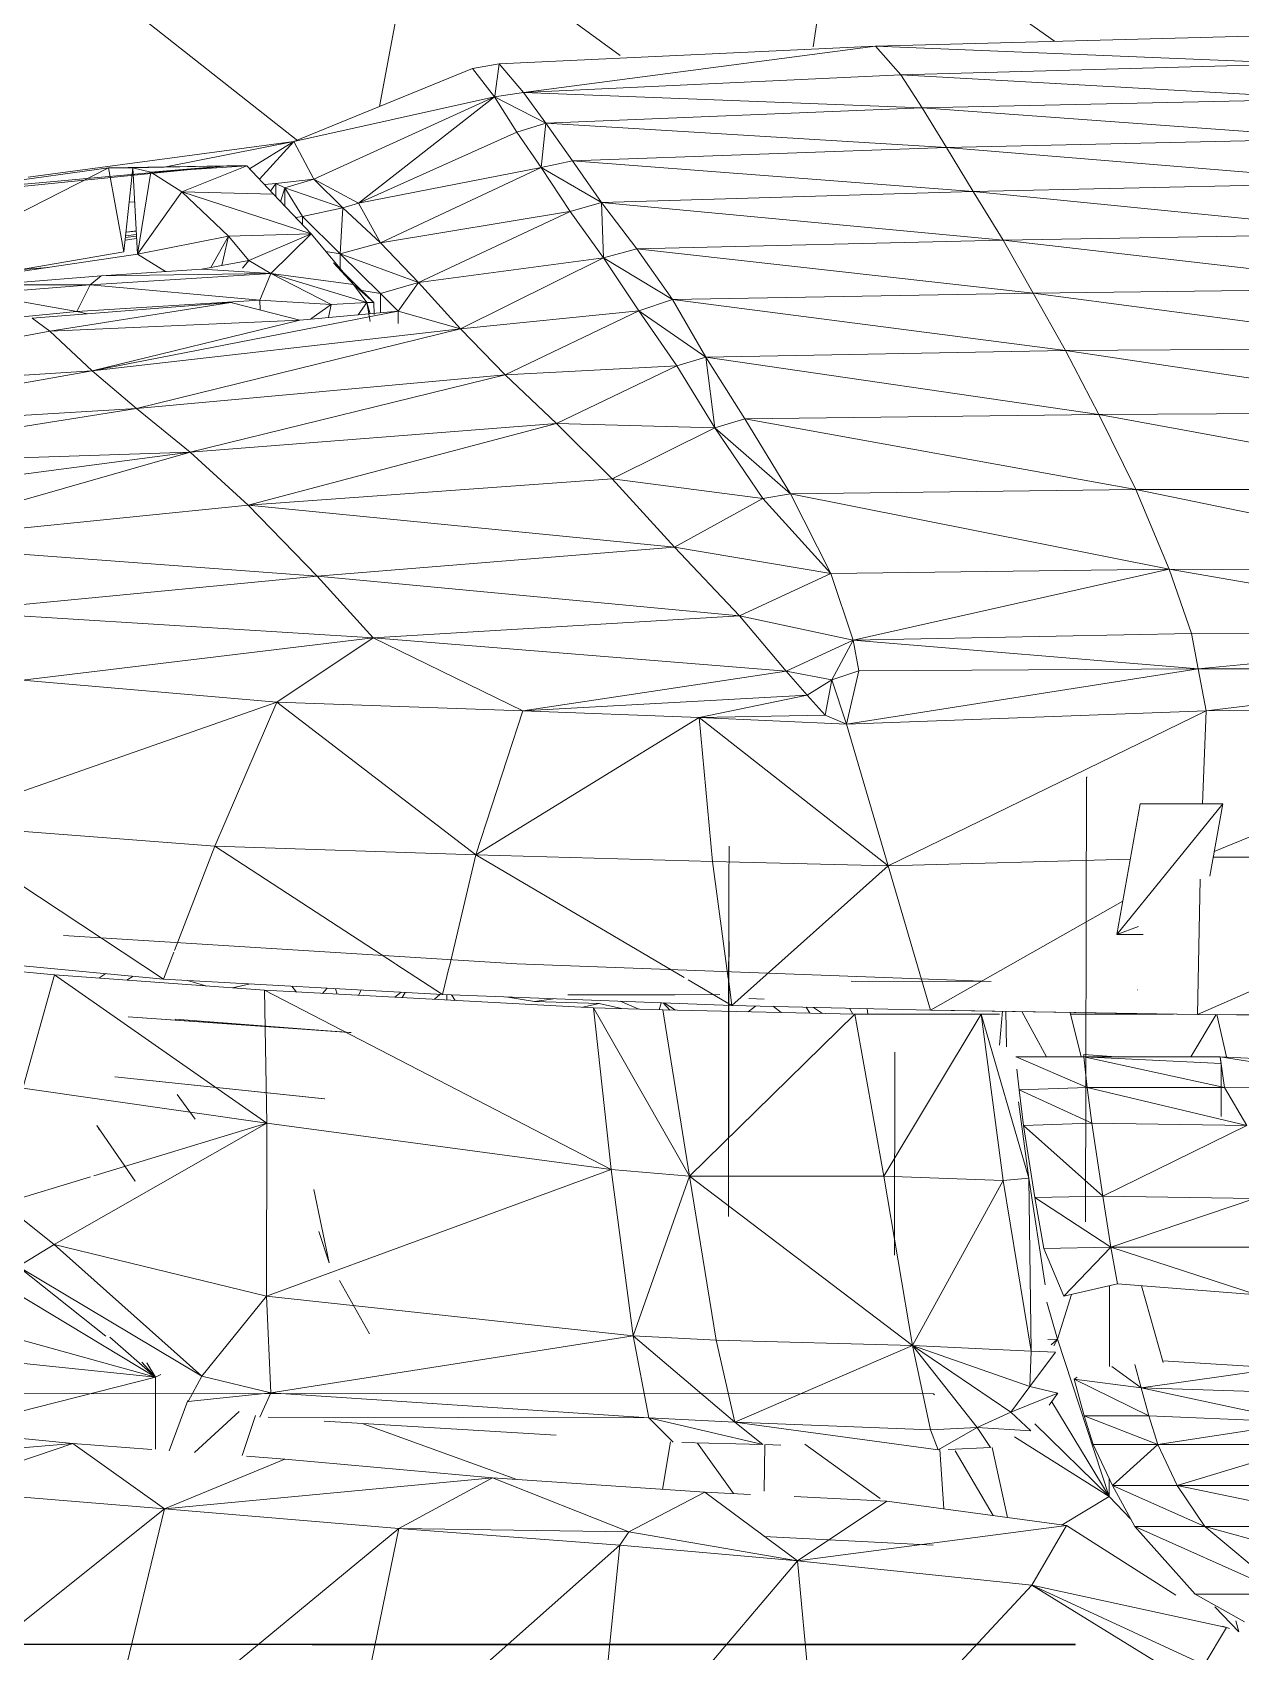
# Model space of a CAD drawing. Header units: inches. Extents: x 9661 to 15313, y -337 to 660.
# Drawn here: x 12417.74 to 12428.2, y 0.35 to 14.37 of the extents above; entities that cross this region are included whole.
import ezdxf

# ---------------------------------------------------------------- set-up
doc = ezdxf.new("R2010")
doc.units = ezdxf.units.IN
doc.header["$MEASUREMENT"] = 0
for name, color, linetype, lineweight in [('0-1', 7, 'Continuous', 5), ('0-2', 45, 'Continuous', 9), ('A-GENM', 5, 'Continuous', 9)]:
    doc.layers.add(name, color=color, linetype=linetype, lineweight=lineweight)

# ---------------------------------------------------------------- blocks, each defined once
blk = doc.blocks.new('Land_Rover_Evoque_-_SUV_Car_Vehicle_Automobile_13067 - Land Rover EVOQUE_dwg-1230547-BUILDING SECTION - EAST_WEST - LOOKING SOUTH2')
at = {"layer": 'A-GENM'}
for p, q in [((12424.703, 15.631), (12424.5, 14.247)), ((12426.589, 14.297), (12424.703, 15.631)), ((12421.069, 15.458), (12420.746, 13.731)), ((12421.069, 15.458), (12422.829, 14.174)), ((12417.743, 15.246), (12420.037, 13.434)), ((12425.04, 14.254), (12428.597, 14.349)), ((12421.782, 14.1), (12425.04, 14.254)), ((12425.04, 14.254), (12421.993, 13.852)), ((12425.04, 14.254), (12428.79, 14.102)), ((12425.04, 14.254), (12425.26, 14.006)), ((12420.005, 13.427), (12421.55, 14.061)), ((12421.55, 14.061), (12421.782, 14.1)), ((12421.55, 14.061), (12421.742, 13.814)), ((12421.782, 14.1), (12421.743, 13.82)), ((12421.782, 14.1), (12421.993, 13.852)), ((12428.79, 14.102), (12425.26, 14.006)), ((12425.26, 14.006), (12421.993, 13.852)), ((12425.443, 13.72), (12425.26, 14.006)), ((12428.952, 13.797), (12425.26, 14.006)), ((12420.005, 13.427), (12421.742, 13.814)), ((12420.177, 13.103), (12421.742, 13.814)), ((12420.563, 12.894), (12421.742, 13.814)), ((12421.993, 13.852), (12421.742, 13.814)), ((12422.185, 13.586), (12421.742, 13.814)), ((12421.934, 13.509), (12421.742, 13.814)), ((12425.443, 13.72), (12421.993, 13.852)), ((12421.993, 13.852), (12422.185, 13.586)), ((12425.443, 13.72), (12428.952, 13.797)), ((12425.443, 13.72), (12422.185, 13.586)), ((12429.135, 13.453), (12425.443, 13.72)), ((12425.654, 13.377), (12425.443, 13.72)), ((12420.563, 12.894), (12421.934, 13.509)), ((12422.185, 13.586), (12421.934, 13.509)), ((12422.145, 13.204), (12421.934, 13.509)), ((12422.185, 13.586), (12422.145, 13.204)), ((12425.654, 13.377), (12422.185, 13.586)), ((12422.185, 13.586), (12422.416, 13.262)), ((12420.005, 13.427), (12417.705, 13.119)), ((12420.005, 13.427), (12418.897, 13.209)), ((12420.005, 13.427), (12419.621, 13.193)), ((12420.005, 13.427), (12419.706, 13.101)), ((12420.005, 13.427), (12420.177, 13.103)), ((12425.654, 13.377), (12422.416, 13.262)), ((12429.135, 13.453), (12425.654, 13.377)), ((12425.885, 12.995), (12425.654, 13.377)), ((12429.337, 13.072), (12425.654, 13.377)), ((12416.02, 12.873), (12419.423, 13.219)), ((12416.02, 12.911), (12419.423, 13.219)), ((12416.02, 12.873), (12418.398, 13.2)), ((12417.008, 12.489), (12418.398, 13.2)), ((12419.423, 13.219), (12418.398, 13.2)), ((12418.61, 13.2), (12418.398, 13.2)), ((12418.398, 13.2), (12418.533, 12.472)), ((12418.61, 13.2), (12418.533, 12.472)), ((12419.423, 13.219), (12418.61, 13.2)), ((12418.765, 13.162), (12418.61, 13.2)), ((12418.61, 13.2), (12418.649, 12.453)), ((12418.765, 13.162), (12419.423, 13.219)), ((12419.596, 13.219), (12418.765, 13.162)), ((12419.035, 12.991), (12419.596, 13.219)), ((12419.596, 13.219), (12419.423, 13.219)), ((12419.827, 12.971), (12419.596, 13.219)), ((12422.145, 13.204), (12420.563, 12.894)), ((12420.755, 12.551), (12422.145, 13.204)), ((12422.416, 13.262), (12422.145, 13.204)), ((12422.666, 12.899), (12422.145, 13.204)), ((12422.395, 12.822), (12422.145, 13.204)), ((12425.885, 12.995), (12422.416, 13.262)), ((12422.416, 13.262), (12422.666, 12.899)), ((12418.765, 13.162), (12418.649, 12.453)), ((12419.035, 12.991), (12418.765, 13.162)), ((12419.749, 13.055), (12419.849, 13.065)), ((12419.849, 13.065), (12419.803, 12.997)), ((12420.177, 13.103), (12419.849, 13.065)), ((12419.849, 13.065), (12419.926, 13.027)), ((12419.849, 13.065), (12419.849, 12.948)), ((12420.177, 13.103), (12419.926, 13.027)), ((12420.177, 13.103), (12420.427, 12.855)), ((12420.177, 13.103), (12420.563, 12.894)), ((12425.885, 12.995), (12429.337, 13.072)), ((12418.625, 12.907), (12418.578, 12.902)), ((12419.035, 12.991), (12418.649, 12.453)), ((12420.154, 12.628), (12419.035, 12.991)), ((12419.439, 12.609), (12419.035, 12.991)), ((12419.035, 12.991), (12419.827, 12.971)), ((12420.154, 12.628), (12419.827, 12.971)), ((12419.926, 13.027), (12419.889, 12.906)), ((12419.926, 13.027), (12420.427, 12.855)), ((12419.926, 13.027), (12420.079, 12.779)), ((12419.926, 13.027), (12419.926, 12.868)), ((12425.885, 12.995), (12422.666, 12.899)), ((12429.558, 12.632), (12425.885, 12.995)), ((12425.885, 12.995), (12426.145, 12.575)), ((12420.079, 12.779), (12420.018, 12.771)), ((12420.427, 12.855), (12420.079, 12.779)), ((12420.079, 12.779), (12420.406, 12.455)), ((12420.079, 12.779), (12420.079, 12.707)), ((12420.427, 12.855), (12420.406, 12.455)), ((12420.427, 12.855), (12420.563, 12.894)), ((12420.427, 12.855), (12420.755, 12.551)), ((12420.755, 12.551), (12420.563, 12.894)), ((12420.755, 12.551), (12422.391, 12.821)), ((12421.082, 12.207), (12422.391, 12.82)), ((12422.666, 12.899), (12422.395, 12.822)), ((12422.684, 12.421), (12422.395, 12.822)), ((12426.145, 12.575), (12422.666, 12.899)), ((12422.666, 12.899), (12422.974, 12.498)), ((12422.666, 12.899), (12422.684, 12.421)), ((12418.638, 12.654), (12418.551, 12.644)), ((12418.551, 12.643), (12418.638, 12.653)), ((12420.154, 12.628), (12419.439, 12.609)), ((12419.613, 12.398), (12420.154, 12.628)), ((12419.806, 12.284), (12420.154, 12.628)), ((12420.154, 12.628), (12420.521, 12.189)), ((12429.558, 12.632), (12426.145, 12.575)), ((12418.544, 12.575), (12418.642, 12.588)), ((12418.546, 12.596), (12418.641, 12.609)), ((12418.548, 12.61), (12418.64, 12.622)), ((12419.439, 12.609), (12418.649, 12.453)), ((12419.439, 12.609), (12419.286, 12.337)), ((12419.439, 12.609), (12419.381, 12.355)), ((12419.613, 12.398), (12419.439, 12.609)), ((12420.406, 12.455), (12420.755, 12.551)), ((12420.755, 12.551), (12421.082, 12.207)), ((12422.974, 12.498), (12422.684, 12.421)), ((12426.145, 12.575), (12422.974, 12.498)), ((12426.405, 12.116), (12422.974, 12.498)), ((12423.282, 12.059), (12422.974, 12.498)), ((12426.145, 12.575), (12429.779, 12.154)), ((12426.145, 12.575), (12426.405, 12.116)), ((12417.131, 12.231), (12418.533, 12.472)), ((12417.132, 12.228), (12418.649, 12.453)), ((12418.893, 12.301), (12418.649, 12.453)), ((12418.893, 12.301), (12418.649, 12.453)), ((12419.207, 12.322), (12419.613, 12.398)), ((12419.613, 12.398), (12419.558, 12.33)), ((12419.806, 12.284), (12419.613, 12.398)), ((12420.406, 12.455), (12420.281, 12.476)), ((12420.521, 12.189), (12420.348, 12.378)), ((12420.348, 12.378), (12420.695, 12.035)), ((12420.406, 12.455), (12421.082, 12.207)), ((12420.406, 12.455), (12420.753, 12.111)), ((12420.406, 12.455), (12420.406, 12.326)), ((12421.082, 12.207), (12422.684, 12.421)), ((12421.448, 11.807), (12422.684, 12.421)), ((12423.282, 12.059), (12422.684, 12.421)), ((12422.684, 12.421), (12422.992, 11.962)), ((12417.389, 12.187), (12418.337, 12.264)), ((12417.651, 12.32), (12417.876, 12.338)), ((12418.24, 12.187), (12419.806, 12.284)), ((12418.24, 12.187), (12418.337, 12.264)), ((12418.337, 12.264), (12419.207, 12.322)), ((12418.337, 12.264), (12419.806, 12.284)), ((12419.806, 12.284), (12419.207, 12.322)), ((12419.806, 12.284), (12419.71, 12.054)), ((12419.806, 12.284), (12420.521, 12.189)), ((12419.806, 12.284), (12420.636, 12.035)), ((12419.806, 12.284), (12420.327, 12.016)), ((12421.082, 12.207), (12420.753, 12.111)), ((12421.082, 12.207), (12420.908, 11.959)), ((12421.082, 12.207), (12421.448, 11.807)), ((12417.254, 12.11), (12418.24, 12.187)), ((12417.254, 12.11), (12418.125, 11.957)), ((12417.389, 12.187), (12418.24, 12.187)), ((12418.24, 12.187), (12418.125, 11.957)), ((12418.24, 12.187), (12419.71, 12.054)), ((12420.521, 12.189), (12420.636, 12.035)), ((12420.521, 12.189), (12420.695, 12.035)), ((12420.753, 12.111), (12420.592, 12.137)), ((12420.753, 12.111), (12420.908, 11.959)), ((12420.753, 12.111), (12420.754, 11.945)), ((12426.405, 12.116), (12423.282, 12.059)), ((12429.779, 12.154), (12426.405, 12.116)), ((12430.01, 11.637), (12426.405, 12.116)), ((12426.405, 12.116), (12426.684, 11.619)), ((12418.125, 11.957), (12417.138, 11.861)), ((12419.458, 12.034), (12417.738, 11.899)), ((12417.892, 11.785), (12419.458, 12.034)), ((12419.71, 12.054), (12418.125, 11.957)), ((12418.125, 11.957), (12418.214, 11.937)), ((12420.908, 11.959), (12418.258, 11.442)), ((12420.057, 11.882), (12419.458, 12.034)), ((12420.327, 12.016), (12419.71, 12.054)), ((12419.71, 12.054), (12419.713, 11.97)), ((12420.908, 11.959), (12420.057, 11.882)), ((12420.327, 12.016), (12420.15, 11.891)), ((12420.327, 12.016), (12420.305, 11.905)), ((12420.636, 12.035), (12420.327, 12.016)), ((12420.636, 12.035), (12420.562, 11.928)), ((12420.636, 12.035), (12420.665, 11.868)), ((12420.636, 12.035), (12420.664, 11.937)), ((12420.636, 12.035), (12420.695, 12.035)), ((12420.695, 12.035), (12420.7, 11.93)), ((12420.908, 11.959), (12420.908, 11.853)), ((12420.908, 11.959), (12421.448, 11.807)), ((12421.448, 11.807), (12422.992, 11.962)), ((12421.833, 11.406), (12422.992, 11.962)), ((12423.282, 12.059), (12422.992, 11.962)), ((12423.571, 11.561), (12422.992, 11.962)), ((12422.992, 11.962), (12423.32, 11.484)), ((12426.684, 11.619), (12423.282, 12.059)), ((12423.282, 12.059), (12423.571, 11.561)), ((12417.892, 11.785), (12414.915, 11.229)), ((12417.892, 11.785), (12417.738, 11.899)), ((12420.057, 11.882), (12417.892, 11.785)), ((12418.258, 11.442), (12417.892, 11.785)), ((12418.258, 11.442), (12420.057, 11.882)), ((12421.448, 11.807), (12418.258, 11.442)), ((12421.448, 11.807), (12418.643, 11.117)), ((12421.448, 11.807), (12421.833, 11.406)), ((12423.571, 11.561), (12423.32, 11.484)), ((12426.684, 11.619), (12423.571, 11.561)), ((12426.974, 11.064), (12423.571, 11.561)), ((12423.571, 11.561), (12423.909, 11.026)), ((12423.571, 11.561), (12423.648, 10.949)), ((12430.01, 11.637), (12426.684, 11.619)), ((12430.261, 11.083), (12426.684, 11.619)), ((12426.684, 11.619), (12426.974, 11.064)), ((12418.258, 11.442), (12414.915, 11.229)), ((12418.258, 11.442), (12415.203, 10.904)), ((12418.258, 11.442), (12418.643, 11.117)), ((12418.643, 11.117), (12421.833, 11.406)), ((12419.107, 10.736), (12421.833, 11.406)), ((12421.833, 11.406), (12423.32, 11.484)), ((12422.277, 10.985), (12421.833, 11.406)), ((12422.277, 10.985), (12423.32, 11.484)), ((12423.32, 11.484), (12423.648, 10.949)), ((12415.203, 10.904), (12418.643, 11.117)), ((12415.513, 10.618), (12418.643, 11.117)), ((12419.107, 10.736), (12418.643, 11.117)), ((12430.261, 11.083), (12426.974, 11.064)), ((12422.277, 10.985), (12419.107, 10.736)), ((12419.608, 10.277), (12422.277, 10.985)), ((12422.759, 10.507), (12422.277, 10.985)), ((12422.277, 10.985), (12423.648, 10.949)), ((12422.759, 10.507), (12423.648, 10.949)), ((12423.909, 11.026), (12423.648, 10.949)), ((12424.305, 10.375), (12423.648, 10.949)), ((12423.648, 10.949), (12424.063, 10.336)), ((12426.974, 11.064), (12423.909, 11.026)), ((12427.292, 10.413), (12423.909, 11.026)), ((12423.909, 11.026), (12424.305, 10.375)), ((12430.511, 10.413), (12426.974, 11.064)), ((12426.974, 11.064), (12427.292, 10.413)), ((12415.513, 10.618), (12419.107, 10.736)), ((12415.898, 10.313), (12419.107, 10.736)), ((12416.361, 9.95), (12419.107, 10.736)), ((12419.608, 10.277), (12419.107, 10.736)), ((12419.608, 10.277), (12422.759, 10.507)), ((12423.3, 9.914), (12422.759, 10.507)), ((12422.759, 10.507), (12424.063, 10.336)), ((12427.292, 10.413), (12424.305, 10.375)), ((12430.734, 9.704), (12427.292, 10.413)), ((12430.511, 10.413), (12427.292, 10.413)), ((12427.292, 10.413), (12427.582, 9.724)), ((12416.361, 9.95), (12419.608, 10.277)), ((12420.207, 9.664), (12419.608, 10.277)), ((12419.608, 10.277), (12423.3, 9.914)), ((12423.3, 9.914), (12424.063, 10.336)), ((12424.305, 10.375), (12424.063, 10.336)), ((12424.652, 9.686), (12424.063, 10.336)), ((12427.582, 9.724), (12424.305, 10.375)), ((12424.305, 10.375), (12424.652, 9.686)), ((12416.361, 9.95), (12420.207, 9.664)), ((12420.207, 9.664), (12423.3, 9.914)), ((12423.861, 9.32), (12423.3, 9.914)), ((12423.3, 9.914), (12424.652, 9.686)), ((12423.861, 9.32), (12424.652, 9.686)), ((12427.582, 9.724), (12424.652, 9.686)), ((12424.652, 9.686), (12424.846, 9.11)), ((12427.582, 9.724), (12424.846, 9.11)), ((12430.889, 9.148), (12427.582, 9.724)), ((12430.734, 9.704), (12427.582, 9.724)), ((12427.582, 9.724), (12427.775, 9.167)), ((12417.036, 9.357), (12420.207, 9.664)), ((12420.69, 9.128), (12420.207, 9.664)), ((12423.861, 9.32), (12420.207, 9.664)), ((12417.036, 9.357), (12420.69, 9.128)), ((12420.69, 9.128), (12423.861, 9.32)), ((12424.266, 8.841), (12423.861, 9.32)), ((12423.861, 9.32), (12424.846, 9.11)), ((12417.655, 8.763), (12420.69, 9.128)), ((12420.69, 9.128), (12419.858, 8.572)), ((12420.69, 9.128), (12421.985, 8.496)), ((12420.69, 9.128), (12424.266, 8.841)), ((12427.775, 9.167), (12424.846, 9.11)), ((12430.889, 9.148), (12427.775, 9.167)), ((12427.775, 9.167), (12427.833, 8.861)), ((12430.889, 9.148), (12427.833, 8.861)), ((12424.266, 8.841), (12424.846, 9.11)), ((12424.846, 9.11), (12424.662, 8.765)), ((12427.833, 8.861), (12424.846, 9.11)), ((12424.846, 9.11), (12424.894, 8.842)), ((12421.985, 8.496), (12424.266, 8.841)), ((12424.266, 8.841), (12424.449, 8.631)), ((12424.266, 8.841), (12424.662, 8.765)), ((12424.894, 8.842), (12424.662, 8.765)), ((12427.833, 8.861), (12424.788, 8.382)), ((12424.894, 8.842), (12424.788, 8.382)), ((12427.833, 8.861), (12424.894, 8.842)), ((12430.957, 8.86), (12427.833, 8.861)), ((12427.833, 8.861), (12427.901, 8.497)), ((12430.957, 8.86), (12427.901, 8.497)), ((12417.655, 8.763), (12419.858, 8.572)), ((12424.449, 8.631), (12424.662, 8.765)), ((12424.605, 8.458), (12424.662, 8.765)), ((12424.788, 8.382), (12424.662, 8.765)), ((12419.858, 8.572), (12416.844, 7.515)), ((12419.858, 8.572), (12419.319, 7.325)), ((12419.858, 8.572), (12421.985, 8.496)), ((12419.858, 8.572), (12421.58, 7.249)), ((12421.985, 8.496), (12424.449, 8.631)), ((12424.449, 8.631), (12423.512, 8.439)), ((12424.449, 8.631), (12424.605, 8.458)), ((12421.985, 8.496), (12421.58, 7.249)), ((12423.512, 8.439), (12421.58, 7.249)), ((12421.985, 8.496), (12423.512, 8.439)), ((12423.512, 8.439), (12424.605, 8.458)), ((12423.512, 8.439), (12424.788, 8.382)), ((12423.512, 8.439), (12425.148, 7.153)), ((12423.512, 8.439), (12423.629, 7.192)), ((12424.605, 8.458), (12424.788, 8.382)), ((12424.788, 8.382), (12427.901, 8.497)), ((12427.901, 8.497), (12425.148, 7.153)), ((12427.871, 7.691), (12427.901, 8.497)), ((12431.014, 8.534), (12427.901, 8.497)), ((12431.014, 8.534), (12427.972, 7.279)), ((12424.788, 8.382), (12425.148, 7.153)), ((12426.865, 7.921), (12426.858, 4.07)), ((12426.87, 7.922), (12426.865, 7.921)), ((12426.87, 7.922), (12426.872, 7.923)), ((12427.13, 6.558), (12427.332, 7.691)), ((12427.13, 6.558), (12428.047, 7.691)), ((12427.332, 7.691), (12428.047, 7.691)), ((12428.047, 7.691), (12427.934, 7.065)), ((12419.319, 7.325), (12416.844, 7.515)), ((12418.876, 6.173), (12416.844, 7.515)), ((12419.319, 7.325), (12418.971, 6.42)), ((12421.58, 7.249), (12419.319, 7.325)), ((12419.319, 7.325), (12420.883, 6.306)), ((12423.774, 7.325), (12423.771, 7.017)), ((12421.58, 7.249), (12421.35, 6.281)), ((12423.629, 7.192), (12421.58, 7.249)), ((12421.58, 7.249), (12423.382, 6.188)), ((12425.148, 7.153), (12423.629, 7.192)), ((12423.629, 7.192), (12423.765, 6.179)), ((12427.246, 7.213), (12425.148, 7.153)), ((12430.949, 7.229), (12427.828, 5.867)), ((12427.963, 7.23), (12430.949, 7.229)), ((12423.771, 7.017), (12423.768, 5.634)), ((12425.148, 7.153), (12423.796, 5.944)), ((12425.148, 7.153), (12425.516, 5.905)), ((12427.85, 7.038), (12427.828, 5.867)), ((12427.182, 6.849), (12425.516, 5.905)), ((12427.13, 6.558), (12427.316, 6.628)), ((12418.01, 6.551), (12421.933, 6.304)), ((12423.773, 6.499), (12423.771, 6.229)), ((12427.13, 6.558), (12427.357, 6.558)), ((12417.931, 6.209), (12416.112, 6.38)), ((12418.876, 6.173), (12416.228, 6.421)), ((12418.876, 6.173), (12416.228, 6.421)), ((12418.966, 6.407), (12418.876, 6.173)), ((12417.931, 6.209), (12417.659, 5.229)), ((12419.751, 6.076), (12417.931, 6.209)), ((12419.77, 4.924), (12417.931, 6.209)), ((12418.375, 6.22), (12418.317, 6.181)), ((12418.558, 6.163), (12418.613, 6.198)), ((12418.558, 6.163), (12418.613, 6.198)), ((12421.292, 6.039), (12418.876, 6.173)), ((12421.292, 6.039), (12418.876, 6.173)), ((12420.888, 6.302), (12421.292, 6.039)), ((12421.349, 6.278), (12421.292, 6.039)), ((12421.933, 6.304), (12426.041, 6.151)), ((12423.771, 6.229), (12423.769, 5.518)), ((12419.083, 6.161), (12419.252, 6.112)), ((12419.473, 6.096), (12419.627, 6.131)), ((12419.627, 6.131), (12419.477, 6.096)), ((12422.597, 5.925), (12419.751, 6.076)), ((12422.751, 4.523), (12419.751, 6.076)), ((12419.77, 4.924), (12419.751, 6.076)), ((12419.987, 6.111), (12420.026, 6.061)), ((12420.293, 6.094), (12420.252, 6.049)), ((12420.38, 6.042), (12420.365, 6.09)), ((12420.563, 6.033), (12420.587, 6.078)), ((12420.879, 6.016), (12420.933, 6.059)), ((12420.968, 6.057), (12420.941, 6.013)), ((12420.968, 6.057), (12420.941, 6.013)), ((12421.221, 5.998), (12421.269, 6.04)), ((12421.221, 5.998), (12421.269, 6.04)), ((12421.292, 6.039), (12423.796, 5.944)), ((12423.796, 5.944), (12421.292, 6.039)), ((12421.327, 5.992), (12421.329, 6.038)), ((12421.401, 5.988), (12421.37, 6.036)), ((12423.691, 6.039), (12422.375, 6.038)), ((12423.302, 6.038), (12422.375, 6.038)), ((12423.302, 6.038), (12423.691, 6.039)), ((12423.417, 6.167), (12423.796, 5.944)), ((12423.769, 6.148), (12423.796, 5.944)), ((12426.041, 6.151), (12424.83, 6.155)), ((12427.309, 6.08), (12427.311, 6.081)), ((12422.086, 5.98), (12421.838, 6.018)), ((12422.086, 5.98), (12422.251, 6.003)), ((12422.647, 5.961), (12422.086, 5.98)), ((12422.647, 5.961), (12422.502, 5.93)), ((12422.647, 5.961), (12422.502, 5.93)), ((12423.197, 5.906), (12422.597, 5.925)), ((12423.428, 4.466), (12422.597, 5.925)), ((12422.751, 4.523), (12422.597, 5.925)), ((12422.84, 5.917), (12422.647, 5.961)), ((12422.84, 5.917), (12422.647, 5.961)), ((12422.992, 5.912), (12422.828, 5.981)), ((12423.167, 5.907), (12423.185, 5.967)), ((12424.861, 5.869), (12423.197, 5.906)), ((12423.428, 4.466), (12423.197, 5.906)), ((12423.258, 5.904), (12423.201, 5.967)), ((12423.21, 5.966), (12423.307, 5.903)), ((12423.796, 5.944), (12425.516, 5.905)), ((12425.516, 5.905), (12423.796, 5.944)), ((12423.936, 5.889), (12424, 5.939)), ((12423.943, 6.006), (12424.077, 6)), ((12424.223, 5.883), (12424.157, 5.936)), ((12424.223, 5.883), (12424.157, 5.936)), ((12424.439, 5.93), (12424.47, 5.877)), ((12424.439, 5.93), (12424.47, 5.877)), ((12424.58, 5.875), (12424.502, 5.928)), ((12424.843, 5.869), (12424.815, 5.921)), ((12424.967, 5.918), (12424.974, 5.869)), ((12425.516, 5.905), (12427.828, 5.867)), ((12427.828, 5.867), (12425.516, 5.905)), ((12427.828, 5.867), (12425.546, 5.905)), ((12427.828, 5.866), (12425.546, 5.905)), ((12426.14, 5.895), (12426.113, 5.601)), ((12426.169, 5.894), (12426.175, 5.586)), ((12426.307, 5.892), (12426.521, 5.501)), ((12420.501, 5.711), (12418.569, 5.845)), ((12418.569, 5.845), (12420.482, 5.71)), ((12418.569, 5.845), (12420.482, 5.71)), ((12420.482, 5.71), (12418.975, 5.825)), ((12423.428, 4.466), (12424.861, 5.869)), ((12424.861, 5.869), (12425.953, 5.869)), ((12425.111, 4.467), (12424.861, 5.869)), ((12425.111, 4.467), (12425.953, 5.869)), ((12425.953, 5.869), (12426.114, 5.87)), ((12426.367, 4.449), (12425.953, 5.869)), ((12426.146, 4.429), (12425.953, 5.869)), ((12426.725, 5.885), (12426.82, 5.501)), ((12427.618, 5.87), (12426.729, 5.87)), ((12427.99, 5.865), (12427.768, 5.501)), ((12427.828, 5.867), (12430.902, 5.847)), ((12430.902, 5.847), (12427.828, 5.867)), ((12430.903, 5.847), (12427.828, 5.866)), ((12428.077, 5.499), (12427.994, 5.865)), ((12420.501, 5.711), (12420.482, 5.71)), ((12423.768, 5.634), (12423.766, 4.116)), ((12423.769, 5.518), (12423.766, 4.116)), ((12425.206, 5.54), (12425.203, 3.783)), ((12426.843, 5.501), (12426.253, 5.501)), ((12426.871, 5.233), (12426.257, 5.499)), ((12427.124, 5.501), (12426.843, 5.519)), ((12426.843, 5.519), (12426.843, 5.501)), ((12428.033, 5.443), (12426.843, 5.501)), ((12428.022, 5.501), (12426.843, 5.501)), ((12428.061, 5.233), (12426.843, 5.501)), ((12426.843, 5.501), (12426.871, 5.233)), ((12428.033, 5.443), (12428.022, 5.501)), ((12428.032, 5.424), (12428.022, 5.501)), ((12428.022, 5.501), (12429.83, 5.405)), ((12428.061, 5.233), (12428.022, 5.501)), ((12428.022, 5.501), (12429.84, 5.213)), ((12426.282, 5.213), (12426.264, 5.392)), ((12428.032, 5.424), (12428.033, 4.982)), ((12419.77, 4.924), (12417.659, 5.229)), ((12418.453, 5.326), (12420.27, 5.135)), ((12418.453, 5.326), (12420.271, 5.135)), ((12426.871, 5.233), (12426.282, 5.213)), ((12426.321, 4.906), (12426.282, 5.213)), ((12426.911, 4.925), (12426.282, 5.213)), ((12428.255, 4.906), (12426.871, 5.233)), ((12428.061, 5.233), (12426.871, 5.233)), ((12426.871, 5.233), (12426.911, 4.925)), ((12428.255, 4.906), (12428.061, 5.233)), ((12428.061, 5.233), (12429.84, 5.213)), ((12418.995, 5.172), (12419.151, 4.959)), ((12420.27, 5.135), (12420.271, 5.135)), ((12426.367, 4.449), (12426.278, 5.111)), ((12419.77, 4.924), (12417.929, 3.875)), ((12419.77, 4.924), (12418.271, 4.469)), ((12419.15, 4.961), (12419.151, 4.959)), ((12419.768, 3.425), (12419.77, 4.924)), ((12422.751, 4.523), (12419.77, 4.924)), ((12426.911, 4.925), (12426.321, 4.906)), ((12428.255, 4.906), (12426.911, 4.925)), ((12426.911, 4.925), (12427.008, 4.292)), ((12418.32, 4.863), (12418.299, 4.904)), ((12418.299, 4.904), (12418.63, 4.422)), ((12426.42, 4.282), (12426.321, 4.906)), ((12427.008, 4.292), (12426.321, 4.906)), ((12428.255, 4.906), (12427.008, 4.292)), ((12422.751, 4.523), (12419.768, 3.425)), ((12423.428, 4.466), (12422.751, 4.523)), ((12422.942, 3.083), (12422.751, 4.523)), ((12418.243, 4.46), (12417.484, 4.23)), ((12418.63, 4.422), (12418.628, 4.424)), ((12420.311, 3.714), (12420.178, 4.349)), ((12423.428, 4.466), (12422.942, 3.083)), ((12425.111, 4.467), (12423.428, 4.466)), ((12425.361, 2.998), (12423.428, 4.466)), ((12423.428, 4.466), (12423.659, 3.045)), ((12425.361, 2.998), (12425.111, 4.467)), ((12425.111, 4.467), (12426.146, 4.429)), ((12425.361, 2.998), (12426.146, 4.429)), ((12426.367, 4.449), (12426.146, 4.429)), ((12426.386, 2.951), (12426.146, 4.429)), ((12426.509, 3.524), (12426.367, 4.449)), ((12426.386, 2.951), (12426.367, 4.449)), ((12417.929, 3.875), (12417.484, 4.23)), ((12427.008, 4.292), (12426.42, 4.282)), ((12426.497, 3.84), (12426.42, 4.282)), ((12427.077, 3.851), (12426.42, 4.282)), ((12428.323, 4.273), (12427.008, 4.292)), ((12427.008, 4.292), (12427.077, 3.851)), ((12428.323, 4.273), (12427.077, 3.851)), ((12418.805, 2.726), (12416.603, 4.056)), ((12420.22, 3.986), (12420.311, 3.714)), ((12417.929, 3.875), (12417.618, 3.682)), ((12419.768, 3.425), (12417.929, 3.875)), ((12419.207, 2.734), (12417.929, 3.875)), ((12427.077, 3.851), (12426.497, 3.84)), ((12426.671, 3.427), (12426.497, 3.84)), ((12426.671, 3.427), (12427.077, 3.851)), ((12428.344, 3.438), (12427.077, 3.851)), ((12427.136, 3.533), (12427.077, 3.851)), ((12428.42, 3.85), (12427.077, 3.851)), ((12418.376, 3.08), (12417.618, 3.682)), ((12419.207, 2.734), (12417.618, 3.682)), ((12420.398, 3.563), (12420.659, 3.1)), ((12427.136, 3.533), (12426.671, 3.427)), ((12427.064, 2.817), (12427.065, 3.517)), ((12428.344, 3.438), (12427.136, 3.533)), ((12427.53, 2.853), (12427.343, 3.517)), ((12419.768, 3.425), (12419.207, 2.734)), ((12422.942, 3.083), (12419.768, 3.425)), ((12419.768, 3.425), (12419.806, 2.59)), ((12426.522, 3.375), (12426.614, 3.053)), ((12426.614, 3.053), (12426.736, 3.442)), ((12418.805, 2.726), (12417.124, 3.193)), ((12418.805, 2.726), (12416.292, 2.983)), ((12418.805, 2.726), (12418.411, 3.072)), ((12422.942, 3.083), (12419.806, 2.59)), ((12423.659, 3.045), (12422.942, 3.083)), ((12422.942, 3.083), (12423.823, 2.334)), ((12422.942, 3.083), (12423.077, 2.372)), ((12425.361, 2.998), (12423.659, 3.045)), ((12423.659, 3.045), (12423.823, 2.334)), ((12425.361, 2.998), (12423.823, 2.334)), ((12425.361, 2.998), (12425.921, 2.288)), ((12425.361, 2.998), (12426.212, 2.422)), ((12425.361, 2.998), (12426.376, 2.644)), ((12425.361, 2.998), (12426.386, 2.951)), ((12425.361, 2.998), (12425.515, 2.268)), ((12426.376, 2.644), (12426.386, 2.951)), ((12426.598, 2.941), (12426.386, 2.951)), ((12426.614, 3.053), (12426.531, 3.051)), ((12426.614, 3.053), (12426.561, 3.004)), ((12426.614, 3.053), (12426.584, 2.995)), ((12427.061, 1.69), (12426.614, 3.053)), ((12418.805, 2.726), (12418.687, 2.854)), ((12418.805, 2.726), (12418.731, 2.849)), ((12426.376, 2.644), (12426.598, 2.941)), ((12427.34, 2.631), (12427.086, 2.818)), ((12427.34, 2.631), (12427.285, 2.834)), ((12428.549, 2.803), (12427.526, 2.865)), ((12418.805, 2.726), (12416.983, 2.262)), ((12418.805, 2.726), (12418.853, 2.748)), ((12418.805, 2.101), (12418.805, 2.726)), ((12419.207, 2.734), (12419.089, 2.513)), ((12419.207, 2.734), (12419.806, 2.59)), ((12426.76, 2.708), (12426.784, 2.725)), ((12426.76, 2.708), (12426.847, 2.391)), ((12426.76, 2.708), (12427.407, 2.391)), ((12426.76, 2.708), (12427.34, 2.631)), ((12428.549, 2.803), (12427.34, 2.631)), ((12412.16, 2.584), (12425.542, 2.581)), ((12419.806, 2.59), (12419.089, 2.513)), ((12419.806, 2.59), (12419.708, 2.378)), ((12419.806, 2.59), (12423.077, 2.372)), ((12425.549, 2.573), (12425.542, 2.581)), ((12426.212, 2.422), (12426.376, 2.644)), ((12426.212, 2.422), (12426.617, 2.586)), ((12426.617, 2.586), (12426.376, 2.644)), ((12426.544, 2.483), (12426.617, 2.586)), ((12428.616, 2.592), (12427.34, 2.631)), ((12428.733, 2.334), (12427.34, 2.631)), ((12427.407, 2.391), (12427.34, 2.631)), ((12418.925, 2.088), (12419.086, 2.523)), ((12419.53, 2.427), (12419.143, 2.073)), ((12419.673, 2.393), (12419.557, 2.047)), ((12425.921, 2.288), (12426.212, 2.422)), ((12426.385, 2.259), (12426.212, 2.422)), ((12427.061, 1.69), (12426.566, 2.511)), ((12426.847, 2.391), (12426.925, 2.141)), ((12427.407, 2.391), (12426.847, 2.391)), ((12426.847, 2.391), (12427.485, 2.142)), ((12428.733, 2.334), (12427.407, 2.391)), ((12427.407, 2.391), (12427.485, 2.142)), ((12418.09, 2.149), (12416.313, 2.33)), ((12418.09, 2.149), (12416.313, 2.33)), ((12423.077, 2.372), (12419.782, 2.378)), ((12422.274, 2.222), (12420.266, 2.345)), ((12421.933, 1.838), (12420.603, 2.321)), ((12423.823, 2.334), (12423.077, 2.372)), ((12424.063, 2.142), (12423.077, 2.372)), ((12423.077, 2.372), (12423.289, 2.161)), ((12425.582, 2.095), (12423.823, 2.334)), ((12425.515, 2.268), (12423.823, 2.334)), ((12423.823, 2.334), (12424.063, 2.142)), ((12425.921, 2.288), (12425.515, 2.268)), ((12425.582, 2.095), (12425.515, 2.268)), ((12425.921, 2.288), (12425.582, 2.095)), ((12425.921, 2.288), (12426.036, 2.115)), ((12425.921, 2.288), (12426.385, 2.259)), ((12427.061, 1.69), (12426.418, 2.32)), ((12428.733, 2.334), (12427.485, 2.142)), ((12415.074, 1.899), (12418.09, 2.149)), ((12416.892, 1.747), (12418.09, 2.149)), ((12418.773, 2.099), (12418.09, 2.149)), ((12418.883, 1.585), (12418.09, 2.149)), ((12418.773, 2.099), (12418.09, 2.149)), ((12423.266, 2.164), (12423.196, 1.753)), ((12424.063, 2.142), (12423.362, 2.159)), ((12423.809, 1.716), (12423.499, 2.153)), ((12424.081, 2.14), (12424.077, 1.738)), ((12424.221, 2.137), (12424.081, 2.142)), ((12425.081, 1.675), (12424.428, 2.143)), ((12426.036, 2.115), (12425.669, 2.099)), ((12426.182, 1.51), (12426.05, 2.116)), ((12427.061, 1.69), (12426.242, 2.207)), ((12427.485, 2.142), (12426.925, 2.141)), ((12426.925, 2.141), (12427.09, 1.786)), ((12427.485, 2.142), (12427.09, 1.786)), ((12428.829, 2.142), (12427.485, 2.142)), ((12427.485, 2.142), (12427.65, 1.787)), ((12428.829, 2.142), (12427.65, 1.787)), ((12418.883, 1.585), (12419.927, 2.015)), ((12419.927, 2.015), (12419.594, 2.04)), ((12419.927, 2.015), (12419.594, 2.04)), ((12421.725, 1.853), (12419.927, 2.015)), ((12421.725, 1.853), (12419.927, 2.015)), ((12425.597, 2.098), (12425.63, 1.585)), ((12426.059, 1.527), (12425.73, 2.088)), ((12418.883, 1.585), (12421.725, 1.853)), ((12420.913, 1.413), (12421.725, 1.853)), ((12421.725, 1.853), (12423.562, 1.728)), ((12421.725, 1.853), (12422.904, 1.384)), ((12421.725, 1.853), (12423.562, 1.728)), ((12427.061, 1.69), (12427.062, 1.848)), ((12418.883, 1.585), (12416.892, 1.747)), ((12422.904, 1.384), (12423.562, 1.728)), ((12423.562, 1.728), (12423.958, 1.709)), ((12424.363, 1.135), (12423.562, 1.728)), ((12423.562, 1.728), (12423.958, 1.709)), ((12424.336, 1.691), (12425.137, 1.652)), ((12424.336, 1.691), (12425.137, 1.652)), ((12426.656, 1.446), (12427.061, 1.69)), ((12427.249, 1.494), (12427.061, 1.69)), ((12427.09, 1.786), (12427.65, 1.787)), ((12427.09, 1.786), (12427.284, 1.431)), ((12427.09, 1.786), (12427.892, 1.431)), ((12429.352, 1.431), (12427.65, 1.787)), ((12429.062, 1.787), (12427.65, 1.787)), ((12427.65, 1.787), (12427.892, 1.431)), ((12416.18, -0.577), (12418.883, 1.585)), ((12418.325, -0.72), (12418.883, 1.585)), ((12420.913, 1.413), (12418.883, 1.585)), ((12424.363, 1.135), (12425.137, 1.652)), ((12425.137, 1.652), (12426.694, 1.441)), ((12425.137, 1.652), (12426.694, 1.441)), ((12418.325, -0.72), (12420.913, 1.413)), ((12420.452, -0.835), (12420.913, 1.413)), ((12420.913, 1.413), (12422.826, 1.269)), ((12420.913, 1.413), (12422.904, 1.384)), ((12424.363, 1.135), (12426.694, 1.441)), ((12426.394, 0.924), (12426.694, 1.441)), ((12426.694, 1.441), (12427.641, 0.836)), ((12427.641, 0.836), (12426.694, 1.441)), ((12427.284, 1.431), (12427.807, 0.845)), ((12427.892, 1.431), (12427.284, 1.431)), ((12427.284, 1.431), (12428.59, 0.846)), ((12429.352, 1.431), (12427.892, 1.431)), ((12430.03, 0.846), (12427.892, 1.431)), ((12427.892, 1.431), (12428.59, 0.846)), ((12420.452, -0.835), (12422.826, 1.269)), ((12422.598, -0.949), (12422.826, 1.269)), ((12422.826, 1.269), (12422.904, 1.384)), ((12422.826, 1.269), (12424.363, 1.135)), ((12424.363, 1.135), (12422.904, 1.384)), ((12425.54, 1.27), (12424.074, 1.344)), ((12422.598, -0.949), (12424.363, 1.135)), ((12424.57, -1.035), (12424.363, 1.135)), ((12424.363, 1.135), (12426.394, 0.924)), ((12424.57, -1.035), (12426.394, 0.924)), ((12426.394, 0.924), (12427.778, 0.069)), ((12426.394, 0.924), (12428.078, 0.557)), ((12426.394, 0.924), (12427.885, 0.232)), ((12428.59, 0.846), (12427.807, 0.845)), ((12427.807, 0.845), (12428.233, 0.605)), ((12428.184, 0.519), (12427.976, 0.736)), ((12428.103, 0.548), (12428.043, 0.569)), ((12428.184, 0.519), (12428.158, 0.613)), ((12428.078, 0.557), (12427.885, 0.232)), ((12416.314, 0.409), (12420.163, 0.406)), ((12420.313, 0.412), (12416.929, 0.413)), ((12420.163, 0.406), (12426.769, 0.404)), ((12426.772, 0.412), (12420.313, 0.412))]:
    blk.add_line(p, q, dxfattribs=at)
blk = doc.blocks.new('Land_Rover_Evoque_-_SUV_Car_Vehicle_Automobile_13067 - Land_Rover_Evoque_-_SUV_Car_Vehicle_Automobile_13067-1230553-BUILDING SECTION - EAST_WEST - LOOKING SOUTH2')
blk.add_blockref('Land_Rover_Evoque_-_SUV_Car_Vehicle_Automobile_13067 - Land Rover EVOQUE_dwg-1230547-BUILDING SECTION - EAST_WEST - LOOKING SOUTH2', (0, 0))
blk = doc.blocks.new('CTR  - Topography_rvt-1-BUILDING SECTION - EAST_WEST - LOOKING SOUTH2')
at = {"layer": '0-2'}
blk.add_blockref('Land_Rover_Evoque_-_SUV_Car_Vehicle_Automobile_13067 - Land_Rover_Evoque_-_SUV_Car_Vehicle_Automobile_13067-1230553-BUILDING SECTION - EAST_WEST - LOOKING SOUTH2', (0, 0), dxfattribs=at)

msp = doc.modelspace()

# ---------------------------------------------------------------- block references
at = {"layer": '0-1'}
msp.add_blockref('CTR  - Topography_rvt-1-BUILDING SECTION - EAST_WEST - LOOKING SOUTH2', (0, 0), dxfattribs=at)

doc.saveas('drawing.dxf')
